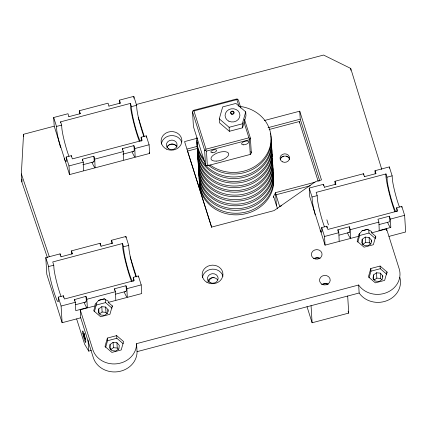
<?xml version="1.0" encoding="UTF-8"?>
<svg xmlns="http://www.w3.org/2000/svg" width="427" height="427" viewBox="0 0 427 427"><rect width="100%" height="100%" fill="white"/><g stroke="black" fill="none" stroke-linecap="round" stroke-linejoin="round"><path stroke-width="0.64" d="M83.884 335.184L84.039 336.577L84.551 337.207A3.656 1.601 -17.5 0 0 84.861 337.33M47.413 257.646L21.841 181.907L21.35 173.906L23.538 134.286L54.208 126.184L53.679 117.516L67.984 113.737L68.891 116.752M21.841 181.907L21.985 179.265M98.765 308.854L98.311 312.292L100.703 314.982L104.54 315.339L107.583 313.162L108.036 309.724L105.645 307.04L101.802 306.677L98.765 308.854L99.053 313.594M110.043 344.525L109.59 347.968L111.981 350.652L115.824 351.01L118.861 348.838L119.314 345.395L116.923 342.71L113.08 342.347L110.043 344.525L110.337 349.27M362.192 239.291L361.733 242.728L364.13 245.413L367.967 245.776L371.004 243.598L371.463 240.161L369.072 237.471L365.229 237.113L362.192 239.291L362.48 244.03M373.47 274.961L373.017 278.399L375.408 281.089L379.251 281.446L382.288 279.269L382.741 275.831L380.35 273.147L376.507 272.784L373.47 274.961L373.758 279.701M140.221 141.065A17.843 1.751 75.2 0 1 135.055 126.136A17.843 1.751 75.2 0 1 131.623 109.307L131.457 106.638L130.432 103.398L60.623 121.834L60.559 122.197A22.45 2.199 75.2 0 0 60.533 122.896M80.335 113.731L79.427 110.716L108.036 103.163L108.949 106.179M61.002 256.873L60.095 253.857L45.79 257.636L46.81 274.305L62.118 322.716L80.714 317.805L80.223 309.805L95.109 305.876L95.04 304.536L98.68 300.352L104.129 298.911L108.17 301.067L108.255 302.401L112.306 305.887L112.376 306.954M72.446 253.851L71.539 250.836L100.148 243.283L101.055 246.299M120.393 103.153L119.48 100.142L133.79 96.363L136.608 105.282L136.768 107.946A17.843 1.751 75.2 0 0 138.529 118.082L138.914 119.72A17.843 1.751 75.2 0 0 141.62 129.696L142.565 132.696A17.843 1.751 75.2 0 0 143.904 136.475M130.432 103.398L130.368 103.761A22.45 2.199 75.2 0 0 133.075 120.174A22.45 2.199 75.2 0 0 139.351 141.257M112.498 243.273L111.591 240.257L125.896 236.483L128.714 245.402L128.879 248.066A17.843 1.751 75.2 0 0 130.641 258.202L131.025 259.84A17.843 1.751 75.2 0 0 136.016 276.595M61.056 296.391A17.843 1.751 75.2 0 1 53.919 267.862L53.759 265.194L52.734 261.954L122.538 243.518L122.48 243.881A22.45 2.199 75.2 0 0 125.18 260.294A22.45 2.199 75.2 0 0 131.463 281.377M324.429 187.309L323.517 184.293L309.212 188.072L309.746 196.74L325.054 245.151L358.536 236.307L358.466 234.973L362.107 230.783L367.556 229.347L371.597 231.503L371.677 232.838L375.733 236.323L375.797 237.391M335.873 184.288L334.965 181.272L363.574 173.714L364.482 176.73M375.925 173.709L375.018 170.693L389.323 166.914L392.141 175.833L392.306 178.502A17.843 1.751 75.2 0 0 399.442 207.031M324.483 226.828A17.843 1.751 75.2 0 1 317.346 198.293L317.186 195.63L316.156 192.385L385.965 173.949L385.901 174.317A22.45 2.199 75.2 0 0 388.607 190.73A22.45 2.199 75.2 0 0 394.884 211.813M95.109 305.876L93.71 310.797L100.628 316.743L109.926 314.288L112.306 305.887M94.399 311.619L96.256 305.065L96.139 303.069M107.374 338.072L104.989 346.468L111.906 352.414L121.204 349.959L123.59 341.557L116.672 335.617L107.374 338.072L107.535 340.735L105.666 347.338M219.291 118.85L222.675 106.91L235.891 103.425L245.717 111.869L245.963 115.872L242.579 127.806L229.363 131.297L219.537 122.848L219.291 118.85L229.118 127.294L229.363 131.297M242.579 127.806L242.333 123.809L245.717 111.869M358.536 236.307L357.137 241.234L364.055 247.174L373.353 244.719L375.733 236.323M357.826 242.056L359.683 235.501L359.566 233.505M370.796 268.503L368.416 276.904L375.333 282.85L384.631 280.39L387.011 271.994L380.099 266.048L370.796 268.503L370.962 271.172L369.088 277.769M244.457 119.32L250.398 138.113L251.295 152.786L250.804 153.944L250.27 154.435L207.351 165.767L206.454 165.655L205.52 164.87L193.436 126.654L192.54 111.986L193.031 110.823L193.564 110.331L236.478 99L237.375 99.112L238.314 99.897L240.887 108.042M207.351 165.767L206.454 151.099L205.52 150.32L206.011 149.156L193.927 110.94L193.031 110.823M250.27 154.435L249.373 139.768L250.398 138.113M273.632 197.573L273.558 196.281L275.575 192.636L315.025 182.217M84.311 335.046L84.002 335.905L83.943 334.127A3.656 3.267 -3.5 0 1 84.114 333.663M84.749 335.985L84.338 336.978L85.325 338.51A3.656 3.267 -3.5 0 0 85.742 338.814M193.927 110.94L236.841 99.608L237.375 99.112M99.091 314.187L102.128 312.014L105.971 312.372L107.166 313.717M110.876 349.499L113.411 347.685L117.249 348.042L118.444 349.387M362.518 244.623L365.555 242.445L369.398 242.808L370.593 244.148M374.303 279.931L376.833 278.116L380.676 278.479L381.871 279.824M83.649 170.538L83.292 162.148L82.368 159.228L93.812 156.207L94.735 159.127L95.093 167.517A31.224 3.058 75.2 0 1 91.97 162.281M123.702 159.965L123.344 151.574L122.421 148.649L133.864 145.628L134.788 148.553L135.145 156.939A31.224 3.058 75.2 0 1 132.028 151.708M74.474 299.348L75.403 302.268L75.76 310.659L87.354 307.573L86.846 299.247L85.923 296.327L74.511 299.605A25.423 2.493 75.2 0 1 74.682 301.03M115.813 300.085L115.455 291.694L114.532 288.769L125.976 285.748L126.899 288.673L127.257 297.059A31.224 3.058 75.2 0 1 124.134 291.828M339.182 241.095L338.824 232.704L337.901 229.779L349.345 226.758L350.273 229.683L350.631 238.074A31.224 3.058 75.2 0 1 347.509 232.838M379.24 230.516L378.882 222.125L377.959 219.206L389.403 216.179L390.326 219.104L390.833 227.431L379.24 230.516A31.224 3.058 75.2 0 1 378.882 230.345M68.907 116.662L80.351 113.641M108.965 106.083L120.409 103.062M136.224 104.524L323.565 55.051L350.732 68.448L381.786 169.471M58.809 140.878L58.424 139.239A17.838 1.751 75.2 0 1 56.663 129.103L56.497 126.435L61.648 125.074L60.623 121.834M131.457 106.638L136.608 105.282M64.941 160.274L65.262 160.856A17.838 1.751 75.2 0 0 66.329 159.677L66.169 157.008L71.314 155.652L72.344 158.892L142.154 140.456L141.123 137.216L146.274 135.855L149.098 144.774L149.626 153.442L69.516 174.595L54.208 126.184M69.516 174.595L68.987 165.927L83.292 162.148M94.735 159.127L123.344 151.574M134.788 148.553L149.098 144.774M82.822 164.763L93.63 161.908M122.88 154.184L133.688 151.334M229.118 127.294L242.333 123.809M197.445 138.188L184.576 141.588L211.616 227.1L274.049 210.612L315.767 181.475L321.488 179.964L299.738 111.175L264.35 120.521M186.994 149.076L197.29 146.36M268.06 127.668L300.229 119.176L299.738 111.175M187.528 151.057L197.802 148.34M269.095 129.514L299.284 121.546L318.206 181.379M206.011 149.156L248.925 137.825L249.864 138.61M206.454 151.099L249.373 139.768M275.714 194.877L310.344 185.734M61.018 256.782L72.462 253.761M101.071 246.203L112.514 243.182M324.445 187.218L335.889 184.197M364.498 176.639L375.941 173.618M108.255 302.401L141.732 293.562L141.204 284.894L138.385 275.975L133.235 277.337L134.259 280.576L64.45 299.012L63.426 295.772L58.275 297.128L58.44 299.797A17.843 1.751 75.2 0 1 54.096 292.511A17.843 1.751 75.2 0 1 48.769 269.223L48.609 266.555L53.759 265.194M132.327 281.185A17.843 1.751 75.2 0 1 127.166 266.256A17.843 1.751 75.2 0 1 123.729 249.427L123.568 246.758L128.714 245.402M314.752 213.105A17.838 1.751 75.2 0 1 314.341 211.434L313.957 209.79A17.838 1.751 75.2 0 1 312.196 199.66L312.036 196.991L317.186 195.63M395.754 211.616A17.843 1.751 75.2 0 1 390.593 196.692A17.843 1.751 75.2 0 1 387.156 179.863L386.99 177.194L392.141 175.833M281.569 205.825L279.637 206.332L275.847 194.344M320.122 230.089A17.838 1.751 75.2 0 0 320.474 230.826L320.794 231.413A17.838 1.751 75.2 0 0 321.867 230.233L321.702 227.564L326.852 226.203L327.877 229.448L397.686 211.013L396.662 207.768L401.812 206.412L404.631 215.325L405.65 231.994L388.976 236.398M62.118 322.716L61.098 306.047L75.403 302.268M86.846 299.247L115.455 291.694M126.899 288.673L141.204 284.894M325.054 245.151L324.52 236.483L338.824 232.704M350.273 229.683L378.882 222.125M390.326 219.104L404.631 215.325M75.568 304.718L85.742 302.028M115.621 294.139L125.794 291.454M338.995 235.149L349.169 232.464M379.048 224.575L389.221 221.885A25.423 2.493 75.2 0 0 389.44 216.441L389.403 216.179M96.256 305.065L105.554 302.61L112.018 308.166M359.683 235.501L368.981 233.046L375.445 238.602M371.677 232.838L386.563 228.904L399.176 268.78A22.3 19.925 -3.5 0 1 386.841 292.522A22.3 19.925 -3.5 0 1 358.936 285.417L358.664 285.001L136.56 343.655L136.576 344.141A22.3 19.925 -3.5 0 1 117.115 363.751A22.3 19.925 -3.5 0 1 92.83 349.681L80.223 309.805M107.535 340.735L116.833 338.28L123.259 343.799M370.962 271.172L380.26 268.716L386.681 274.235M76.652 318.98L84.647 344.253L88.736 351.117L91.282 350.444M80.714 317.805L93.321 357.682A22.3 19.925 -3.5 0 0 117.606 371.752A22.3 19.925 -3.5 0 0 137.067 352.142L137.051 351.656L359.155 293.002L359.427 293.418A22.3 19.925 -3.5 0 0 386.995 300.656A22.3 19.925 -3.5 0 0 399.848 277.411M307.008 306.655L312.105 322.769L348.726 313.098L347.685 296.034M362.107 230.783L368.133 229.203M98.68 300.352L104.706 298.767M192.54 111.986L204.624 150.203L205.52 150.32M84.781 338.205L84.37 337.538L85.357 339.07A3.656 3.267 -3.5 0 0 85.779 339.374M21.35 173.906L49.27 256.59M385.965 173.949L386.99 177.194M300.229 119.176L319.786 181.021M326.858 219.83L328.454 224.88M309.212 188.072L312.036 196.991M321.702 227.564L324.52 236.483M348.128 311.208L348.726 313.098M273.558 196.281L277.518 208.803M236.841 99.608L239.024 106.499M243.972 122.165L248.925 137.825M250.9 151.532L251.295 152.786M187.725 151.686L211.701 227.516M138.199 117.308L144.166 136.17M149.237 152.215L149.626 153.442M130.102 256.776L136.475 276.92M122.538 243.518L123.568 246.758M53.679 117.516L56.497 126.435M66.169 157.008L68.987 165.927M45.79 257.636L48.609 266.555M58.275 297.128L61.098 306.047M349.345 226.758L349.382 227.02A25.423 2.493 75.2 0 1 348.88 232.325M337.901 229.779L337.938 230.041A25.423 2.493 75.2 0 1 338.109 231.461M133.864 145.628L133.902 145.89A25.423 2.493 75.2 0 1 133.4 151.195M122.421 148.649L122.458 148.911A25.423 2.493 75.2 0 1 122.576 149.877M125.976 285.748L126.013 286.01A25.423 2.493 75.2 0 1 125.506 291.315M114.532 288.769L114.569 289.031A25.423 2.493 75.2 0 1 114.735 290.451M93.812 156.207L93.849 156.463A25.423 2.493 75.2 0 1 93.342 161.769M82.368 159.228L82.406 159.49A25.423 2.493 75.2 0 1 82.523 160.456M85.923 296.327L85.96 296.584A25.423 2.493 75.2 0 1 85.453 301.889M146.36 137.19L146.274 135.855M61.648 125.074L61.814 127.742A17.843 1.751 75.2 0 0 68.95 156.271M389.323 166.914L389.403 168.201M386.563 228.904L386.675 230.751M387.011 271.994L387.081 273.061M382.741 275.831L382.816 277.016M375.018 170.693L375.216 173.896M380.099 266.048L380.26 268.716M380.35 273.147L380.676 278.479M376.507 272.784L376.833 278.116M371.463 240.161L371.57 241.938M368.805 230.185L368.981 233.046M369.072 237.471L369.398 242.808M363.574 173.714L363.649 174.995M365.229 237.113L365.555 242.445M350.732 68.448L350.845 70.295M358.664 285.001L359.155 293.002M334.965 181.272L335.158 184.475M323.517 184.293L323.597 185.574M311.059 305.7L312.105 322.769M299.284 121.546L299.364 122.837M275.575 192.636L276.354 205.398M204.624 150.203L205.52 164.87M133.79 96.363L133.902 98.221M136.56 343.655L137.051 351.656M119.48 100.142L119.677 103.339M125.896 236.483L125.97 237.722M111.591 240.257L111.789 243.459M116.672 335.617L116.833 338.28M116.923 342.71L117.249 348.042M113.08 342.347L113.411 347.685M108.036 309.724L108.143 311.502M105.346 299.183L105.554 302.61M105.645 307.04L105.971 312.372M100.148 243.283L100.265 245.205M101.802 306.677L102.128 312.014M79.427 110.716L79.625 113.918M88.058 339.961L88.736 351.117M71.539 250.836L71.731 254.038M60.095 253.857L60.17 255.138M23.538 134.286L23.688 136.747M401.812 206.412L401.86 207.378M396.662 207.768L396.822 210.436A17.843 1.751 75.2 0 1 396.827 211.701M326.943 227.842L326.852 226.203M141.123 137.216L141.289 139.88A17.843 1.751 75.2 0 1 141.289 141.15M138.385 275.975L138.433 276.942M133.235 277.337L133.4 280A17.843 1.751 75.2 0 1 133.4 281.27M71.314 155.652L71.368 156.618M63.426 295.772L63.516 297.406M280.325 159.33A4.756 4.249 -3.5 0 1 284.878 156.074A4.756 4.249 -3.5 0 1 289.517 159.116M167.064 147.288A5.354 4.782 -3.5 0 1 171.857 144.086A5.354 4.782 -3.5 0 1 176.943 146.776M208.883 282.242A5.354 4.782 -3.5 0 1 214.162 277.337M83.975 334.688A3.656 3.267 -3.5 0 1 84.397 333.786M239.958 106.376A37.17 33.205 -3.5 0 1 267.734 152.663A37.17 33.205 -3.5 0 1 210.079 164.971M203.53 158.657A37.17 33.205 -3.5 0 1 196.879 137.633M270.835 135.626A37.17 33.205 -3.5 0 1 250.916 170.224A37.17 33.205 -3.5 0 1 208.125 164.934M204.448 161.257A37.17 33.205 -3.5 0 1 196.922 140.478M270.328 133.176A37.17 33.205 -3.5 0 1 270.606 134.393M271.188 139.794A37.17 33.205 -3.5 0 1 235.063 176.965A37.17 33.205 -3.5 0 1 197.157 142.17M271.492 144.486A37.17 33.205 -3.5 0 1 233.425 178.582A37.17 33.205 -3.5 0 1 197.258 143.766M271.204 140.777A37.17 33.205 -3.5 0 1 271.407 142.634M271.583 145.57A37.17 33.205 -3.5 0 1 235.336 181.496A37.17 33.205 -3.5 0 1 197.375 147.945M271.631 146.546A37.17 33.205 -3.5 0 1 236.473 183.05A37.17 33.205 -3.5 0 1 197.466 150.779M271.663 148.244A37.17 33.205 -3.5 0 1 236.312 186.001A37.17 33.205 -3.5 0 1 197.674 151.857M271.663 149.226A37.17 33.205 -3.5 0 1 237.108 187.565A37.17 33.205 -3.5 0 1 197.749 154.078M272.084 154.014A37.17 33.205 -3.5 0 1 235.544 190.575A37.17 33.205 -3.5 0 1 197.989 155.77M272.319 158.086A37.17 33.205 -3.5 0 1 234.258 192.182A37.17 33.205 -3.5 0 1 198.091 157.371M272.116 154.996A37.17 33.205 -3.5 0 1 272.239 156.234M272.362 158.55A37.17 33.205 -3.5 0 1 236.515 195.086A37.17 33.205 -3.5 0 1 198.208 161.545M272.218 158.294A37.17 33.205 -3.5 0 1 238.351 196.58A37.17 33.205 -3.5 0 1 198.299 164.379M272.49 161.844A37.17 33.205 -3.5 0 1 236.798 199.617A37.17 33.205 -3.5 0 1 198.544 164.838M272.495 162.826A37.17 33.205 -3.5 0 1 237.94 201.165A37.17 33.205 -3.5 0 1 198.582 167.678M272.917 167.619A37.17 33.205 -3.5 0 1 236.723 204.165A37.17 33.205 -3.5 0 1 198.785 169.994M272.949 168.601A37.17 33.205 -3.5 0 1 236.825 205.766A37.17 33.205 -3.5 0 1 198.918 170.971M273.195 172.15A37.17 33.205 -3.5 0 1 237.348 208.686A37.17 33.205 -3.5 0 1 199.041 175.145M273.147 172.513A37.17 33.205 -3.5 0 1 238.832 210.207A37.17 33.205 -3.5 0 1 199.131 177.979M273.403 176.068A37.17 33.205 -3.5 0 1 237.279 213.233A37.17 33.205 -3.5 0 1 199.377 178.438M273.424 177.045A37.17 33.205 -3.5 0 1 238.074 214.808A37.17 33.205 -3.5 0 1 199.441 180.658M87.204 307.637A31.224 3.058 75.2 0 1 84.082 302.401M390.684 227.495A31.224 3.058 75.2 0 1 387.561 222.259M315.185 214.797A17.838 1.751 75.2 0 1 314.896 213.665M64.589 159.538A17.838 1.751 75.2 0 1 64.205 158.652M60.559 147.609A17.838 1.751 75.2 0 1 58.809 140.878M207.858 281.34A5.354 4.782 -3.5 0 1 212.267 277.721A5.354 4.782 -3.5 0 1 217.637 279.936M167.117 146.947A5.354 4.782 -3.5 0 1 172.177 144.091A5.354 4.782 -3.5 0 1 176.997 147.144M321.803 284.649A5.354 4.782 -3.5 0 1 328.299 284.142M313.989 258.613A5.354 4.782 -3.5 0 1 320.122 258.34M202.462 277.545A10.408 9.298 -3.5 0 1 212.251 269.165A10.408 9.298 -3.5 0 1 222.963 276.328M161.39 144.054A10.408 9.298 -3.5 0 1 170.757 135.626A10.408 9.298 -3.5 0 1 181.705 142.084M314.699 258.655A4.905 4.382 -3.5 0 1 319.604 258.538M280.662 158.257A4.905 4.382 -3.5 0 1 283.608 156.143M286.149 156.085A4.905 4.382 -3.5 0 1 289.661 159.1M322.855 284.441A4.905 4.382 -3.5 0 1 327.76 284.323M282.477 161.822A4.756 4.249 -3.5 0 0 289.554 157.969A4.756 4.249 -3.5 0 0 282.37 154.457A4.756 4.249 -3.5 0 0 282.477 161.822M82.87 333.642A5.946 0.582 75.2 0 0 85.662 342.47A5.946 0.582 75.2 0 0 84.023 334.053A5.946 0.582 75.2 0 0 82.87 333.642M243.502 144.817A3.715 1.628 -17.5 0 0 248.776 141.956A3.715 1.628 -17.5 0 0 243.326 141.929A3.715 1.628 -17.5 0 0 243.502 144.817M212.368 152.743A2.973 1.302 -17.5 0 0 216.59 150.453A2.973 1.302 -17.5 0 0 212.23 150.432A2.973 1.302 -17.5 0 0 212.368 152.743M216.195 161.112A9.218 4.04 -17.5 0 0 228.691 153.747A9.218 4.04 -17.5 0 0 214.696 154.248A9.218 4.04 -17.5 0 0 216.195 161.112M228.872 121.199A7.435 6.64 -3.5 0 0 239.937 115.183A7.435 6.64 -3.5 0 0 228.707 109.696A7.435 6.64 -3.5 0 0 228.872 121.199M231.471 114.094A1.783 1.596 -3.5 0 0 234.124 112.648A1.783 1.596 -3.5 0 0 231.429 111.335A1.783 1.596 -3.5 0 0 231.471 114.094M231.615 113.86A1.489 1.329 -3.5 0 0 233.825 112.659A1.489 1.329 -3.5 0 0 231.583 111.559A1.489 1.329 -3.5 0 0 231.615 113.86M206.946 282.348A10.408 9.298 -3.5 0 0 222.947 274.742A10.408 9.298 -3.5 0 0 207.773 266.245A10.408 9.298 -3.5 0 0 206.946 282.348M166.557 149.119A10.408 9.298 -3.5 0 0 181.891 140.478A10.408 9.298 -3.5 0 0 166.034 133.027A10.408 9.298 -3.5 0 0 166.557 149.119M321.937 284.211A5.354 4.782 -3.5 0 0 330.215 280.384A5.354 4.782 -3.5 0 0 322.47 275.933A5.354 4.782 -3.5 0 0 321.937 284.211M313.429 258.202A5.354 4.782 -3.5 0 0 322.022 254.988A5.354 4.782 -3.5 0 0 314.715 249.982A5.354 4.782 -3.5 0 0 313.429 258.202M210.191 282.653A5.354 4.782 -3.5 0 0 218.149 278.308A5.354 4.782 -3.5 0 0 210.057 274.369A5.354 4.782 -3.5 0 0 210.191 282.653M168.334 148.607A5.354 4.782 -3.5 0 0 177.013 145.602A5.354 4.782 -3.5 0 0 169.871 140.414A5.354 4.782 -3.5 0 0 168.334 148.607"/></g></svg>
